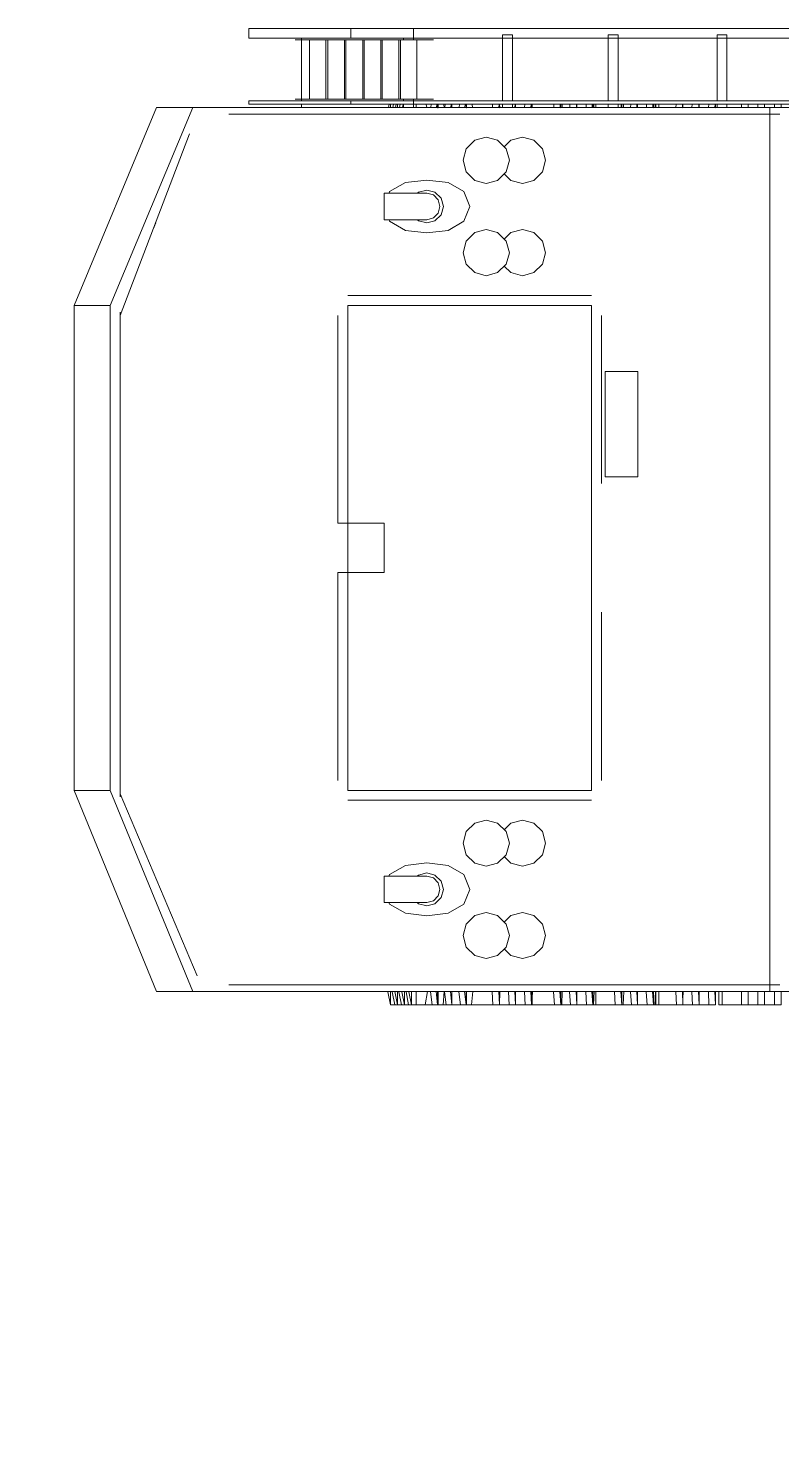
# Model space of a CAD drawing. Header units: millimetres. Extents: x -36433 to 17091, y -3786 to 28324.
# Drawn here: x -28867 to -26324, y 2936 to 7733 of the extents above; entities that cross this region are included whole.
import ezdxf

# ---------------------------------------------------------------- set-up
doc = ezdxf.new("R2010")
doc.units = ezdxf.units.MM

msp = doc.modelspace()

# ---------------------------------------------------------------- linework, layer by layer
at = {"color": 0, "linetype": 'Continuous', "lineweight": 5}
for p, q in [((-28122.8, 7732.8), (-28122.8, 7699.8)), ((-25561.9, 7732.8), (-28122.8, 7732.8)), ((-27777.9, 7699.8), (-27777.9, 7732.8)), ((-27566.3, 7693.3), (-27566.3, 7732.8)), ((-25561.9, 7732.8), (-27566.3, 7732.8)), ((-26151.9, 7732.8), (-27566.3, 7732.8)), ((-28122.8, 7699.8), (-26092.6, 7699.8)), ((-27499.1, 7693.9), (-27966.7, 7693.9)), ((-27944.9, 7699.8), (-27944.9, 7487.7)), ((-27918.2, 7693.9), (-27918.2, 7493.6)), ((-27862.9, 7693.9), (-27918.2, 7693.9)), ((-27862.9, 7493.6), (-27862.9, 7693.9)), ((-27856, 7693.9), (-27799.6, 7693.9)), ((-27856, 7493.6), (-27856, 7693.9)), ((-27799.6, 7693.9), (-27799.6, 7493.6)), ((-27794.7, 7693.9), (-27794.7, 7493.6)), ((-27738.3, 7693.9), (-27794.7, 7693.9)), ((-27738.3, 7493.6), (-27738.3, 7693.9)), ((-27733.4, 7693.9), (-27677, 7693.9)), ((-27733.4, 7493.6), (-27733.4, 7693.9)), ((-27677, 7693.9), (-27677, 7493.6)), ((-27672.1, 7693.9), (-27672.1, 7493.6)), ((-27615.8, 7693.9), (-27672.1, 7693.9)), ((-27615.8, 7493.6), (-27615.8, 7693.9)), ((-27610.8, 7693.9), (-27555.5, 7693.9)), ((-27610.8, 7493.6), (-27610.8, 7693.9)), ((-27600, 7699.8), (-27600, 7693.3)), ((-27566.3, 7699.8), (-27566.3, 7693.9)), ((-27555.5, 7693.9), (-27555.5, 7493.6)), ((-27265.9, 7711.1), (-27265.9, 7488.3)), ((-27232.3, 7711.1), (-27265.9, 7711.1)), ((-27232.3, 7488.3), (-27232.3, 7711.1)), ((-26909.1, 7711.1), (-26875.4, 7711.1)), ((-26909.1, 7488.3), (-26909.1, 7711.1)), ((-26875.4, 7711.1), (-26875.4, 7488.3)), ((-26541.4, 7711.1), (-26508.7, 7711.1)), ((-26541.4, 7488.3), (-26541.4, 7711.1)), ((-26508.7, 7711.1), (-26508.7, 7488.3)), ((-28122.8, 7488.3), (-28122.8, 7477.1)), ((-26092.6, 7488.3), (-28122.8, 7488.3)), ((-27966.7, 7493.6), (-27499.1, 7493.6)), ((-27918.2, 7493.6), (-27862.9, 7493.6)), ((-27799.6, 7493.6), (-27856, 7493.6)), ((-27794.7, 7493.6), (-27738.3, 7493.6)), ((-27777.9, 7488.3), (-27777.9, 7477.1)), ((-27677, 7493.6), (-27733.4, 7493.6)), ((-27672.1, 7493.6), (-27615.8, 7493.6)), ((-27555.5, 7493.6), (-27610.8, 7493.6)), ((-27600, 7487.7), (-27600, 7493.6)), ((-27566.3, 7492.9), (-27566.3, 7465.9)), ((-27566.3, 7492.9), (-27566.3, 7487.7)), ((-28434.2, 7465.9), (-28712.9, 6797.8)), ((-28311.6, 7465.9), (-28590.3, 6797.8)), ((-24404.4, 7465.9), (-28434.2, 7465.9)), ((-26329.8, 7443.5), (-28190, 7443.5)), ((-28122.8, 7477.1), (-25606.3, 7477.1)), ((-27944.9, 7477.1), (-27944.9, 7465.9)), ((-27651.4, 7465.9), (-27649.4, 7477.1)), ((-27644.4, 7477.1), (-27644.4, 7465.3)), ((-27636.5, 7465.9), (-27634.5, 7477.1)), ((-27625.7, 7477.1), (-27627.6, 7465.9)), ((-27620.7, 7465.3), (-27620.7, 7477.1)), ((-27611.8, 7477.1), (-27613.8, 7465.9)), ((-27603.9, 7465.9), (-27601.9, 7476.5)), ((-27600, 7465.9), (-27600, 7476.5)), ((-27557.5, 7477.1), (-27557.5, 7465.3)), ((-27521.9, 7465.9), (-27523.8, 7476.5)), ((-27507, 7477.1), (-27508, 7465.9)), ((-27489.3, 7465.9), (-27488.3, 7476.5)), ((-27485.3, 7477.1), (-27485.3, 7465.3)), ((-27485.3, 7465.3), (-27483.3, 7465.3)), ((-27483.3, 7465.3), (-27483.3, 7477.1)), ((-27464.5, 7476.5), (-27463.6, 7465.9)), ((-27463.6, 7465.9), (-27460.6, 7465.9)), ((-27460.6, 7465.9), (-27459.6, 7477.1)), ((-27439.8, 7476.5), (-27440.8, 7465.9)), ((-27436.9, 7465.3), (-27436.9, 7477.1)), ((-27411.2, 7477.1), (-27412.2, 7465.9)), ((-27393.4, 7465.9), (-27392.4, 7476.5)), ((-27389.4, 7477.1), (-27389.4, 7465.3)), ((-27389.4, 7465.3), (-27387.4, 7465.3)), ((-27387.4, 7465.3), (-27387.4, 7477.1)), ((-27368.7, 7476.5), (-27367.7, 7465.9)), ((-27300.5, 7465.9), (-27300.5, 7477.1)), ((-27277.7, 7476.5), (-27278.7, 7465.9)), ((-27278.7, 7465.9), (-27276.7, 7465.3)), ((-27276.7, 7477.1), (-27275.8, 7476.5)), ((-27276.7, 7465.3), (-27276.7, 7477.1)), ((-27275.8, 7476.5), (-27274.8, 7465.9)), ((-27265.9, 7476.5), (-27265.9, 7465.9)), ((-27232.3, 7465.9), (-27232.3, 7477.1)), ((-27224.4, 7465.9), (-27223.4, 7476.5)), ((-27223.4, 7476.5), (-27222.4, 7477.1)), ((-27222.4, 7477.1), (-27222.4, 7465.3)), ((-27191.7, 7465.9), (-27190.8, 7477.1)), ((-27169, 7476.5), (-27170, 7465.9)), ((-27170, 7465.9), (-27168, 7465.3)), ((-27168, 7477.1), (-27166, 7476.5)), ((-27168, 7465.3), (-27168, 7477.1)), ((-27166, 7476.5), (-27166, 7465.9)), ((-27092.9, 7465.9), (-27092.9, 7477.1)), ((-27071.2, 7476.5), (-27071.2, 7465.9)), ((-27071.2, 7465.9), (-27069.2, 7465.3)), ((-27069.2, 7465.3), (-27069.2, 7477.1)), ((-27065.2, 7476.5), (-27065.2, 7465.9)), ((-27038.5, 7465.9), (-27038.5, 7477.1)), ((-27016.8, 7476.5), (-27016.8, 7465.9)), ((-27016.8, 7465.9), (-27014.8, 7465.3)), ((-27014.8, 7465.3), (-27014.8, 7477.1)), ((-26984.2, 7477.1), (-26984.2, 7465.9)), ((-26963.4, 7476.5), (-26961.4, 7477.1)), ((-26963.4, 7465.9), (-26963.4, 7476.5)), ((-26961.4, 7477.1), (-26961.4, 7465.3)), ((-26957.5, 7465.9), (-26957.5, 7476.5)), ((-26951.6, 7477.1), (-26951.6, 7465.9)), ((-26909.1, 7465.9), (-26909.1, 7476.5)), ((-26875.4, 7477.1), (-26875.4, 7465.9)), ((-26865.6, 7476.5), (-26863.6, 7477.1)), ((-26865.6, 7465.9), (-26865.6, 7476.5)), ((-26863.6, 7477.1), (-26863.6, 7465.3)), ((-26857.7, 7465.9), (-26857.7, 7476.5)), ((-26832.9, 7477.1), (-26833.9, 7465.9)), ((-26812.2, 7476.5), (-26810.2, 7477.1)), ((-26812.2, 7465.9), (-26812.2, 7476.5)), ((-26810.2, 7477.1), (-26810.2, 7465.3)), ((-26779.6, 7465.9), (-26779.6, 7477.1)), ((-26758.8, 7476.5), (-26758.8, 7465.9)), ((-26758.8, 7465.9), (-26756.8, 7465.3)), ((-26756.8, 7465.3), (-26756.8, 7477.1)), ((-26750.9, 7476.5), (-26750.9, 7465.9)), ((-26750.9, 7465.9), (-26748.9, 7465.9)), ((-26748.9, 7465.9), (-26748.9, 7477.1)), ((-26738.1, 7477.1), (-26738.1, 7465.9)), ((-26680.7, 7465.9), (-26679.7, 7477.1)), ((-26658, 7476.5), (-26659, 7465.9)), ((-26659, 7465.9), (-26657, 7465.3)), ((-26657, 7465.3), (-26657, 7477.1)), ((-26625.4, 7477.1), (-26626.4, 7465.9)), ((-26603.6, 7476.5), (-26601.7, 7477.1)), ((-26603.6, 7465.9), (-26603.6, 7476.5)), ((-26601.7, 7477.1), (-26601.7, 7465.3)), ((-26571, 7465.9), (-26570, 7477.1)), ((-26548.3, 7476.5), (-26549.3, 7465.9)), ((-26549.3, 7465.9), (-26547.3, 7465.3)), ((-26547.3, 7465.3), (-26547.3, 7477.1)), ((-26541.4, 7465.9), (-26541.4, 7476.5)), ((-26508.7, 7477.1), (-26508.7, 7465.9)), ((-26459.3, 7477.1), (-26459.3, 7465.9)), ((-26436.6, 7465.9), (-26436.6, 7476.5)), ((-26404, 7477.1), (-26404, 7465.9)), ((-26381.2, 7465.9), (-26381.2, 7476.5)), ((-26363.5, 7465.9), (-26363.5, 4482.2)), ((-26347.6, 7477.1), (-26347.6, 7465.3)), ((-26325.9, 7465.9), (-26325.9, 7476.5)), ((-28322.5, 7377.6), (-28556.7, 6764.2)), ((-27388.4, 7326.9), (-27359.8, 7355.2)), ((-27359.8, 7355.2), (-27321.2, 7365.8)), ((-27321.2, 7365.8), (-27282.7, 7355.2)), ((-27282.7, 7355.2), (-27254, 7326.9)), ((-27260.9, 7332.8), (-27238.2, 7355.2)), ((-27238.2, 7355.2), (-27198.7, 7365.8)), ((-27198.7, 7365.8), (-27160.1, 7355.2)), ((-27160.1, 7355.2), (-27131.4, 7326.9)), ((-27399.3, 7288), (-27388.4, 7326.9)), ((-27254, 7326.9), (-27243.1, 7288)), ((-27131.4, 7326.9), (-27120.6, 7288)), ((-27399.3, 7288), (-27388.4, 7248.5)), ((-27388.4, 7248.5), (-27359.8, 7220.1)), ((-27254, 7248.5), (-27282.7, 7220.1)), ((-27243.1, 7288), (-27254, 7248.5)), ((-27160.1, 7220.1), (-27131.4, 7248.5)), ((-27131.4, 7248.5), (-27120.6, 7288)), ((-27594, 7212.9), (-27647.4, 7181.9)), ((-27521.9, 7220.8), (-27594, 7212.9)), ((-27449.7, 7212.9), (-27521.9, 7220.8)), ((-27396.3, 7181.9), (-27449.7, 7212.9)), ((-27359.8, 7220.1), (-27321.2, 7209.6)), ((-27282.7, 7220.1), (-27321.2, 7209.6)), ((-27260.9, 7241.9), (-27238.2, 7220.1)), ((-27238.2, 7220.1), (-27198.7, 7209.6)), ((-27198.7, 7209.6), (-27160.1, 7220.1)), ((-27666.2, 7176.6), (-27666.2, 7087)), ((-27666.2, 7176.6), (-27521.9, 7176.6)), ((-27647.4, 7181.9), (-27649.4, 7176.6)), ((-27549.5, 7179.9), (-27553.5, 7176.6)), ((-27521.9, 7187.2), (-27549.5, 7179.9)), ((-27494.2, 7179.9), (-27521.9, 7187.2)), ((-27521.9, 7176.6), (-27499.1, 7170.7)), ((-27499.1, 7170.7), (-27483.3, 7154.2)), ((-27473.4, 7159.5), (-27494.2, 7179.9)), ((-27483.3, 7154.2), (-27477.4, 7131.8)), ((-27465.5, 7131.8), (-27473.4, 7159.5)), ((-27376.6, 7131.8), (-27396.3, 7181.9)), ((-27483.3, 7109.4), (-27499.1, 7093)), ((-27494.2, 7083.7), (-27473.4, 7104.2)), ((-27477.4, 7131.8), (-27483.3, 7109.4)), ((-27473.4, 7104.2), (-27465.5, 7131.8)), ((-27396.3, 7081.8), (-27376.6, 7131.8)), ((-28446, 7055.4), (-28437.1, 7076.5)), ((-27666.2, 7087), (-27521.9, 7087)), ((-27649.4, 7086.4), (-27647.4, 7081.8)), ((-27647.4, 7081.8), (-27594, 7050.8)), ((-27594, 7050.8), (-27521.9, 7042.9)), ((-27549.5, 7083.7), (-27553.5, 7086.4)), ((-27521.9, 7076.5), (-27549.5, 7083.7)), ((-27499.1, 7093), (-27521.9, 7087)), ((-27521.9, 7076.5), (-27494.2, 7083.7)), ((-27521.9, 7042.9), (-27449.7, 7050.8)), ((-27449.7, 7050.8), (-27396.3, 7081.8)), ((-27359.8, 7043.5), (-27321.2, 7054.1)), ((-27321.2, 7054.1), (-27282.7, 7043.5)), ((-27238.2, 7043.5), (-27198.7, 7054.1)), ((-27160.1, 7043.5), (-27198.7, 7054.1)), ((-27399.3, 6975.7), (-27388.4, 7015.2)), ((-27388.4, 7015.2), (-27359.8, 7043.5)), ((-27282.7, 7043.5), (-27254, 7015.2)), ((-27260.9, 7021.1), (-27238.2, 7043.5)), ((-27254, 7015.2), (-27243.1, 6975.7)), ((-27131.4, 7015.2), (-27160.1, 7043.5)), ((-27120.6, 6975.7), (-27131.4, 7015.2)), ((-27388.4, 6936.8), (-27399.3, 6975.7)), ((-27243.1, 6975.7), (-27254, 6936.8)), ((-27131.4, 6936.8), (-27120.6, 6975.7)), ((-27359.8, 6908.5), (-27388.4, 6936.8)), ((-27321.2, 6897.9), (-27359.8, 6908.5)), ((-27282.7, 6908.5), (-27321.2, 6897.9)), ((-27254, 6936.8), (-27282.7, 6908.5)), ((-27260.9, 6930.2), (-27238.2, 6908.5)), ((-27238.2, 6908.5), (-27198.7, 6897.9)), ((-27198.7, 6897.9), (-27160.1, 6908.5)), ((-27160.1, 6908.5), (-27131.4, 6936.8)), ((-26965.4, 6831.4), (-27788.7, 6831.4)), ((-28712.9, 6797.8), (-28712.9, 5161)), ((-28712.9, 6797.8), (-28590.3, 6797.8)), ((-28590.3, 6797.8), (-28590.3, 5161)), ((-28556.7, 6775.4), (-28556.7, 5139.2)), ((-27822.3, 6764.2), (-27822.3, 6063)), ((-27788.7, 6797.8), (-27788.7, 5161)), ((-26965.4, 6797.8), (-27788.7, 6797.8)), ((-26965.4, 5161), (-26965.4, 6797.8)), ((-26931.8, 6196.8), (-26931.8, 6764.2)), ((-26919.9, 6575), (-26919.9, 6219.2)), ((-26809.2, 6575), (-26919.9, 6575)), ((-26809.2, 6219.2), (-26809.2, 6575)), ((-26919.9, 6219.2), (-26809.2, 6219.2)), ((-27822.3, 6063), (-27666.2, 6063)), ((-27666.2, 6063), (-27666.2, 5896.3)), ((-27822.3, 5896.3), (-27822.3, 5194.6)), ((-27666.2, 5896.3), (-27822.3, 5896.3)), ((-26931.8, 5194.6), (-26931.8, 5762.6)), ((-28712.9, 5161), (-28434.2, 4482.2)), ((-28712.9, 5161), (-28590.3, 5161)), ((-28590.3, 5161), (-28311.6, 4482.2)), ((-28556.7, 5149.8), (-28296.8, 4535)), ((-27788.7, 5161), (-26965.4, 5161)), ((-27788.7, 5128), (-26965.4, 5128)), ((-27388.4, 5021.9), (-27359.8, 5050.3)), ((-27359.8, 5050.3), (-27321.2, 5060.8)), ((-27321.2, 5060.8), (-27282.7, 5050.3)), ((-27282.7, 5050.3), (-27254, 5021.9)), ((-27260.9, 5027.8), (-27238.2, 5050.3)), ((-27238.2, 5050.3), (-27198.7, 5060.8)), ((-27198.7, 5060.8), (-27160.1, 5050.3)), ((-27160.1, 5050.3), (-27131.4, 5021.9)), ((-27399.3, 4983), (-27388.4, 5021.9)), ((-27254, 5021.9), (-27243.1, 4983)), ((-27131.4, 5021.9), (-27120.6, 4983)), ((-27388.4, 4944.2), (-27399.3, 4983)), ((-27388.4, 4944.2), (-27359.8, 4915.8)), ((-27254, 4944.2), (-27282.7, 4915.8)), ((-27243.1, 4983), (-27254, 4944.2)), ((-27160.1, 4915.8), (-27131.4, 4944.2)), ((-27131.4, 4944.2), (-27120.6, 4983)), ((-27594, 4907.9), (-27647.4, 4877.6)), ((-27594, 4907.9), (-27521.9, 4916.5)), ((-27521.9, 4916.5), (-27449.7, 4907.9)), ((-27449.7, 4907.9), (-27396.3, 4877.6)), ((-27359.8, 4915.8), (-27321.2, 4905.3)), ((-27282.7, 4915.8), (-27321.2, 4905.3)), ((-27260.9, 4937.6), (-27238.2, 4915.8)), ((-27238.2, 4915.8), (-27198.7, 4905.3)), ((-27198.7, 4905.3), (-27160.1, 4915.8)), ((-27666.2, 4871.7), (-27521.9, 4871.7)), ((-27666.2, 4782.7), (-27666.2, 4871.7)), ((-27647.4, 4877.6), (-27650.4, 4871.7)), ((-27549.5, 4875.6), (-27554.5, 4871.7)), ((-27521.9, 4882.9), (-27549.5, 4875.6)), ((-27494.2, 4875.6), (-27521.9, 4882.9)), ((-27521.9, 4871.7), (-27499.1, 4865.7)), ((-27499.1, 4865.7), (-27483.3, 4849.3)), ((-27473.4, 4855.2), (-27494.2, 4875.6)), ((-27483.3, 4849.3), (-27477.4, 4826.9)), ((-27465.5, 4826.9), (-27473.4, 4855.2)), ((-27396.3, 4877.6), (-27376.6, 4826.9)), ((-27483.3, 4805.1), (-27499.1, 4788.7)), ((-27494.2, 4778.8), (-27473.4, 4799.2)), ((-27477.4, 4826.9), (-27483.3, 4805.1)), ((-27473.4, 4799.2), (-27465.5, 4826.9)), ((-27376.6, 4826.9), (-27396.3, 4776.8)), ((-27666.2, 4782.7), (-27521.9, 4782.7)), ((-27647.4, 4776.8), (-27650.4, 4782.7)), ((-27594, 4746.5), (-27647.4, 4776.8)), ((-27549.5, 4778.8), (-27554.5, 4782.7)), ((-27521.9, 4771.5), (-27549.5, 4778.8)), ((-27499.1, 4788.7), (-27521.9, 4782.7)), ((-27521.9, 4771.5), (-27494.2, 4778.8)), ((-27396.3, 4776.8), (-27449.7, 4746.5)), ((-27359.8, 4738.6), (-27321.2, 4749.1)), ((-27321.2, 4749.1), (-27282.7, 4738.6)), ((-27238.2, 4738.6), (-27198.7, 4749.1)), ((-27160.1, 4738.6), (-27198.7, 4749.1)), ((-27521.9, 4737.9), (-27594, 4746.5)), ((-27449.7, 4746.5), (-27521.9, 4737.9)), ((-27399.3, 4671.4), (-27388.4, 4710.2)), ((-27388.4, 4710.2), (-27359.8, 4738.6)), ((-27282.7, 4738.6), (-27254, 4710.2)), ((-27260.9, 4716.2), (-27238.2, 4738.6)), ((-27254, 4710.2), (-27243.1, 4671.4)), ((-27131.4, 4710.2), (-27160.1, 4738.6)), ((-27120.6, 4671.4), (-27131.4, 4710.2)), ((-27388.4, 4632.5), (-27399.3, 4671.4)), ((-27243.1, 4671.4), (-27254, 4632.5)), ((-27131.4, 4632.5), (-27120.6, 4671.4)), ((-27359.8, 4604.1), (-27388.4, 4632.5)), ((-27254, 4632.5), (-27282.7, 4604.1)), ((-27238.2, 4604.1), (-27260.9, 4625.9)), ((-27160.1, 4604.1), (-27131.4, 4632.5)), ((-27321.2, 4593.6), (-27359.8, 4604.1)), ((-27282.7, 4604.1), (-27321.2, 4593.6)), ((-27198.7, 4593.6), (-27238.2, 4604.1)), ((-27198.7, 4593.6), (-27160.1, 4604.1)), ((-28434.2, 4482.2), (-24404.4, 4482.2)), ((-28190, 4504.6), (-26329.8, 4504.6)), ((-27644.4, 4437.4), (-27653.3, 4481.6)), ((-27644.4, 4481.6), (-27644.4, 4437.4)), ((-27638.5, 4481.6), (-27629.6, 4437.4)), ((-27620.7, 4437.4), (-27629.6, 4482.2)), ((-27620.7, 4481.6), (-27620.7, 4437.4)), ((-27606.9, 4437.4), (-27615.8, 4481.6)), ((-27597, 4437.4), (-27605.9, 4481.6)), ((-27597, 4481.6), (-27597, 4437.4)), ((-27592, 4481.6), (-27583.2, 4437.4)), ((-27573.3, 4437.4), (-27582.2, 4481.6)), ((-27573.3, 4481.6), (-27573.3, 4437.4)), ((-27557.5, 4437.4), (-27557.5, 4481.6)), ((-27519.9, 4482.2), (-27527.8, 4437.4)), ((-27504.1, 4437.4), (-27509, 4481.6)), ((-27490.2, 4482.2), (-27485.3, 4437.4)), ((-27485.3, 4437.4), (-27485.3, 4481.6)), ((-27483.3, 4481.6), (-27483.3, 4437.4)), ((-27466.5, 4437.4), (-27462.6, 4482.2)), ((-27461.6, 4481.6), (-27456.6, 4437.4)), ((-27436.9, 4437.4), (-27441.8, 4482.2)), ((-27436.9, 4481.6), (-27436.9, 4437.4)), ((-27408.2, 4437.4), (-27413.1, 4481.6)), ((-27389.4, 4437.4), (-27394.4, 4482.2)), ((-27389.4, 4481.6), (-27389.4, 4437.4)), ((-27387.4, 4481.6), (-27387.4, 4437.4)), ((-27370.6, 4437.4), (-27366.7, 4482.2)), ((-27301.5, 4481.6), (-27298.5, 4437.4)), ((-27276.7, 4437.4), (-27278.7, 4482.2)), ((-27274.8, 4482.2), (-27276.7, 4481.6)), ((-27276.7, 4481.6), (-27276.7, 4437.4)), ((-27275.8, 4437.4), (-27274.8, 4482.2)), ((-27246.1, 4481.6), (-27244.1, 4437.4)), ((-27222.4, 4437.4), (-27224.4, 4482.2)), ((-27222.4, 4481.6), (-27222.4, 4437.4)), ((-27189.8, 4437.4), (-27191.7, 4481.6)), ((-27170, 4482.2), (-27168, 4437.4)), ((-27168, 4481.6), (-27170, 4482.2)), ((-27168, 4437.4), (-27168, 4481.6)), ((-27165.1, 4482.2), (-27167, 4437.4)), ((-27090.9, 4437.4), (-27093.9, 4481.6)), ((-27069.2, 4437.4), (-27072.1, 4482.2)), ((-27069.2, 4481.6), (-27069.2, 4437.4)), ((-27064.2, 4482.2), (-27066.2, 4437.4)), ((-27036.6, 4437.4), (-27039.5, 4481.6)), ((-27014.8, 4437.4), (-27017.8, 4482.2)), ((-27014.8, 4481.6), (-27014.8, 4437.4)), ((-26985.2, 4481.6), (-26982.2, 4437.4)), ((-26961.4, 4437.4), (-26964.4, 4482.2)), ((-26961.4, 4481.6), (-26961.4, 4437.4)), ((-26958.5, 4437.4), (-26956.5, 4482.2)), ((-26951.6, 4481.6), (-26951.6, 4437.4)), ((-26888.3, 4481.6), (-26885.3, 4437.4)), ((-26866.6, 4482.2), (-26863.6, 4437.4)), ((-26863.6, 4437.4), (-26863.6, 4481.6)), ((-26858.6, 4437.4), (-26856.7, 4482.2)), ((-26833.9, 4481.6), (-26831, 4437.4)), ((-26813.2, 4482.2), (-26810.2, 4437.4)), ((-26810.2, 4437.4), (-26810.2, 4481.6)), ((-26777.6, 4437.4), (-26780.6, 4481.6)), ((-26759.8, 4482.2), (-26756.8, 4437.4)), ((-26756.8, 4437.4), (-26756.8, 4481.6)), ((-26749.9, 4482.2), (-26751.9, 4437.4)), ((-26748.9, 4437.4), (-26748.9, 4482.2)), ((-26738.1, 4481.6), (-26738.1, 4437.4)), ((-26678.8, 4437.4), (-26680.7, 4481.6)), ((-26659, 4482.2), (-26657, 4437.4)), ((-26656, 4482.2), (-26657, 4459.2)), ((-26657, 4481.6), (-26656, 4482.2)), ((-26657, 4437.4), (-26657, 4481.6)), ((-26626.4, 4481.6), (-26624.4, 4437.4)), ((-26604.6, 4482.2), (-26601.7, 4437.4)), ((-26601.7, 4437.4), (-26601.7, 4481.6)), ((-26569, 4437.4), (-26571, 4481.6)), ((-26549.3, 4482.2), (-26547.3, 4437.4)), ((-26547.3, 4482.2), (-26547.3, 4437.4)), ((-26535.4, 4437.4), (-26535.4, 4482.2)), ((-26524.6, 4481.6), (-26524.6, 4437.4)), ((-26459.3, 4437.4), (-26459.3, 4482.2)), ((-26436.6, 4482.2), (-26436.6, 4437.4)), ((-26404, 4437.4), (-26404, 4482.2)), ((-26381.2, 4482.2), (-26381.2, 4437.4)), ((-26347.6, 4437.4), (-26347.6, 4481.6)), ((-26325.9, 4482.2), (-26325.9, 4437.4)), ((-26547.3, 4437.4), (-27644.4, 4437.4)), ((-27483.3, 4437.4), (-27485.3, 4457.2)), ((-27387.4, 4437.4), (-27389.4, 4437.4)), ((-27167, 4437.4), (-27168, 4437.4)), ((-27166, 4437.4), (-27166, 4459.2)), ((-27066.2, 4437.4), (-27069.2, 4437.4)), ((-26535.4, 4437.4), (-26325.9, 4437.4))]:
    msp.add_line(p, q, dxfattribs=at)
at = {"linetype": 'Continuous', "lineweight": 5}
msp.add_arc((-25797.1, 5979.4), 5055.3, 180, 0, dxfattribs=at)

doc.saveas('drawing.dxf')
